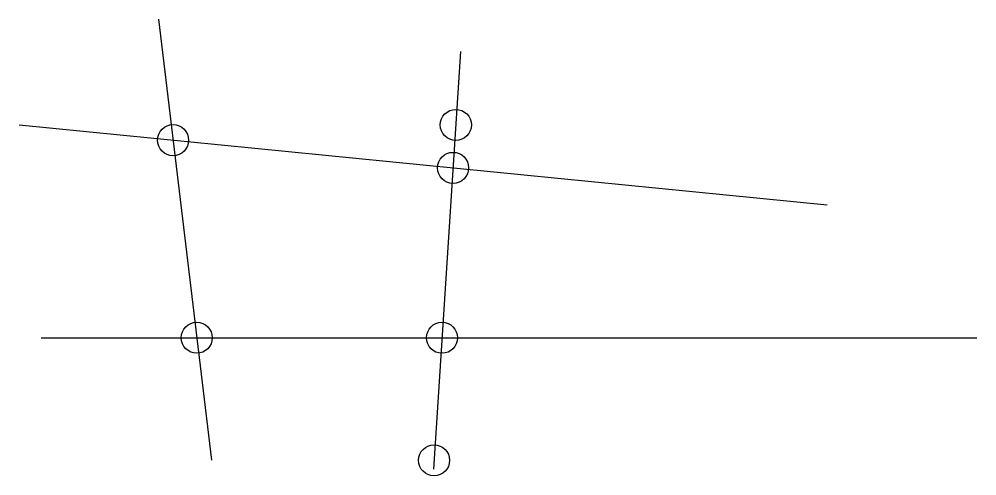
# Model space of a CAD drawing. Header units: millimetres. Extents: x 1406 to 3256, y 1144 to 2027.
import ezdxf

# ---------------------------------------------------------------- set-up
doc = ezdxf.new("R2010")
doc.units = ezdxf.units.MM

msp = doc.modelspace()

# ---------------------------------------------------------------- linework, layer by layer
for p, q in [((1674.9, 2026.5), (1777.2, 1174.2)), ((2258.5, 1964.2), (2206.1, 1156.8)), ((1405.6, 1822.2), (2966.7, 1667.7)), ((1448, 1411), (3256, 1411))]:
    msp.add_line(p, q)
for centre in [(2249.3, 1822.2), (1703, 1792.7), (2243.9, 1739.2), (1748.8, 1411), (2222.6, 1411), (2207.2, 1174.2)]:
    msp.add_circle(centre, 30)

doc.saveas('drawing.dxf')
